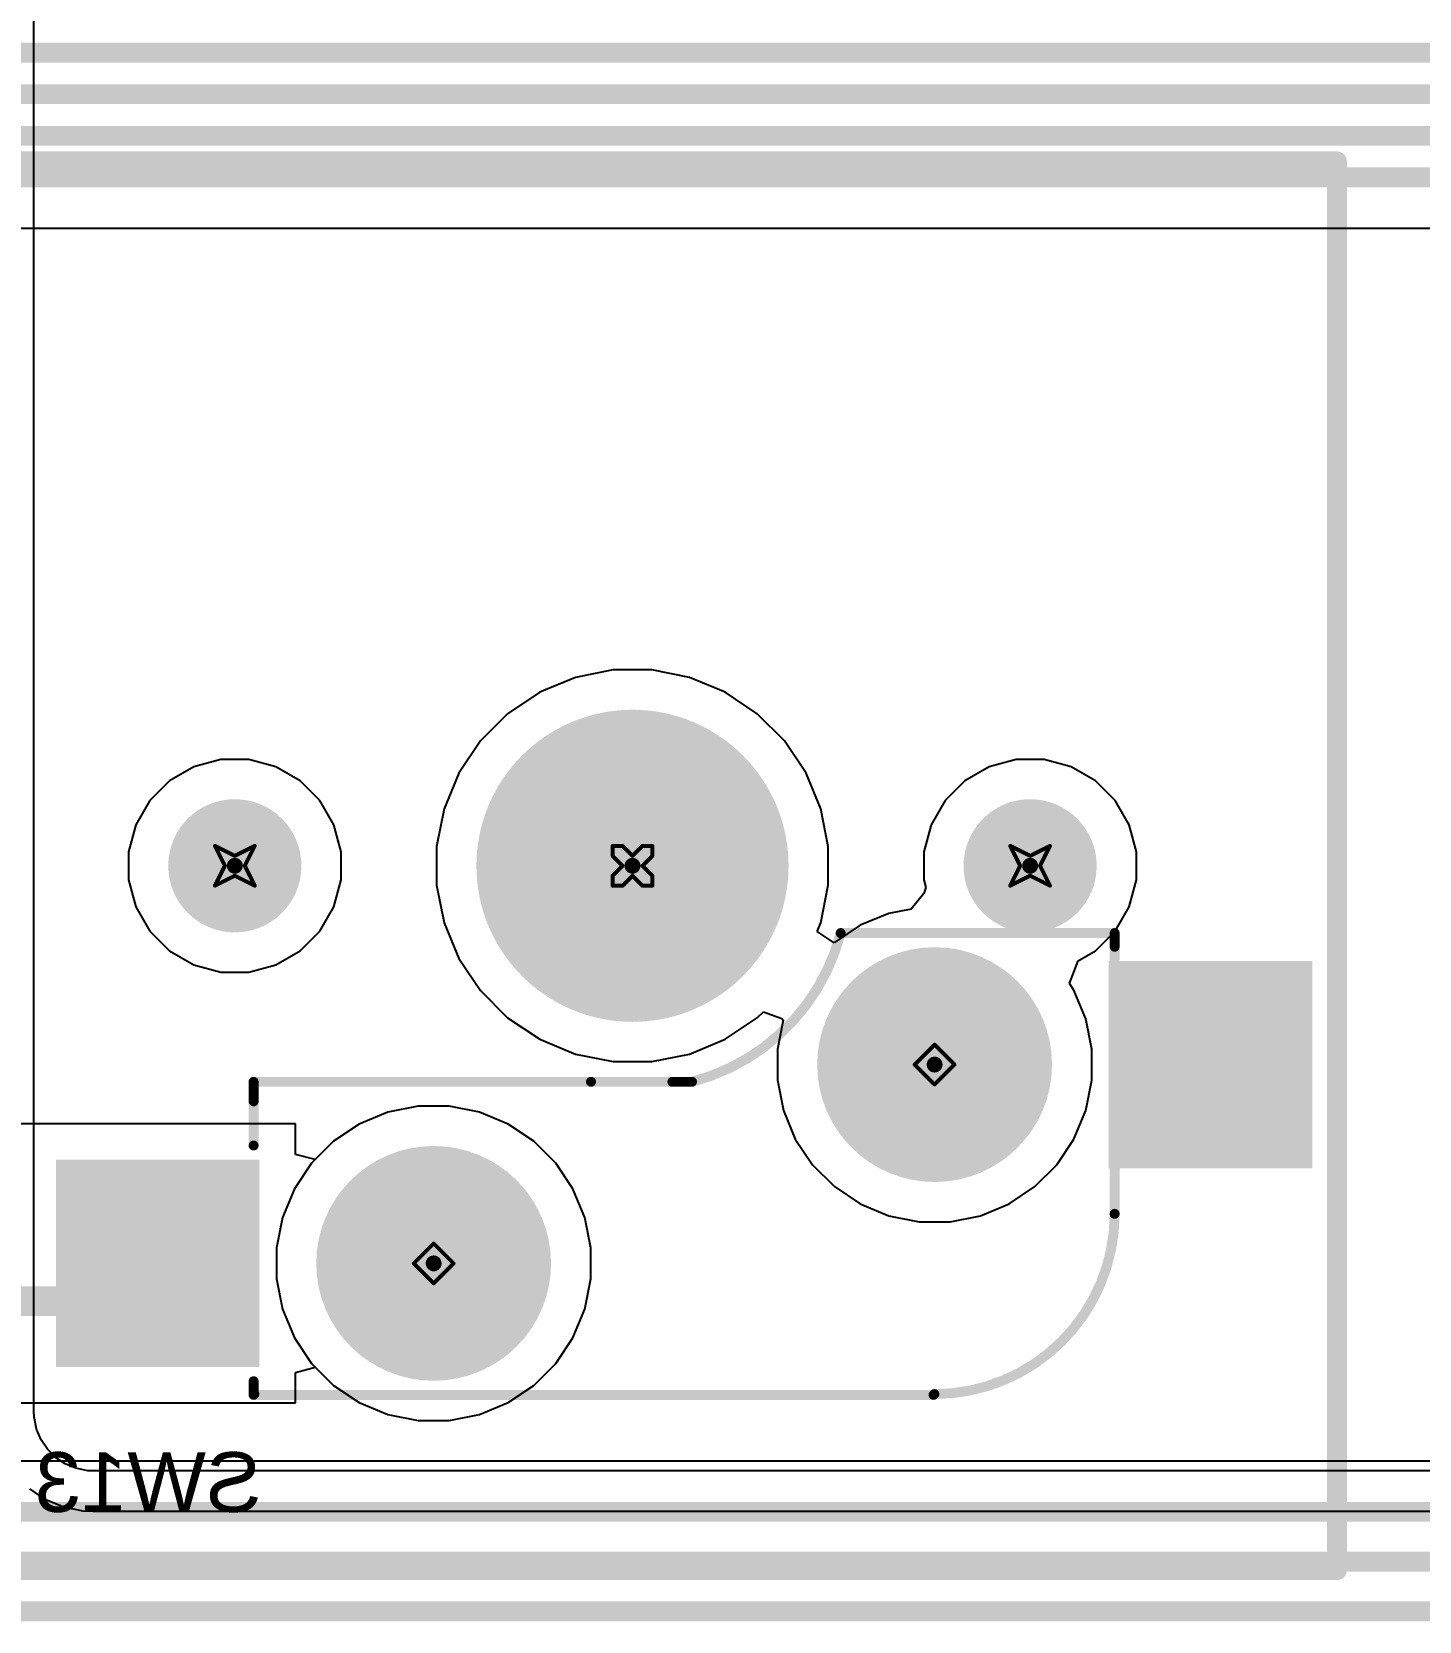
# Model space of a CAD drawing. Header units: inches. Extents: x 0 to 386, y 0 to 148.
# Drawn here: x 147.24 to 164.97, y 30.99 to 51.3 of the extents above; entities that cross this region are included whole.
import ezdxf

# ---------------------------------------------------------------- set-up
doc = ezdxf.new("R2010")
doc.units = ezdxf.units.IN
for name, color, linetype in [('Bottom Layer', 5, 'Continuous'), ('Bottom Overlay', 54, 'Continuous'), ('Bottom Paste', 16, 'Continuous'), ('Bottom Solder', 6, 'Continuous'), ('Drill Drawing', 1, 'Continuous'), ('Pad Holes', 156, 'Continuous'), ('Top Layer', 1, 'Continuous'), ('Top Overlay', 2, 'Continuous'), ('Top Solder', 216, 'Continuous')]:
    doc.layers.add(name, color=color, linetype=linetype)
doc.styles.add('Arial', font='', dxfattribs={"height": 0.2})
doc.styles.get('Arial').set_extended_font_data('Arial')

# ---------------------------------------------------------------- blocks, each defined once
blk = doc.blocks.new('CPG151101S11_16_B_24')
at = {"layer": 'Bottom Layer'}
for points in [[(5.4750081, 3.8150038), (7.975003099999999, 3.8150038), (7.975003099999999, 1.2649962), (5.4750081, 1.2649962)], [(-7.975003099999999, 1.2750038), (-5.4750081, 1.2750038), (-5.4750081, -1.2750038), (-7.975003099999999, -1.2750038)]]:
    blk.add_hatch(color=5, dxfattribs=at).paths.add_polyline_path(points)
at = {"layer": 'Bottom Paste'}
for points in [[(5.4750081, 3.8150038), (7.975003099999999, 3.8150038), (7.975003099999999, 1.2649962), (5.4750081, 1.2649962)], [(-7.975003099999999, 1.2750038), (-5.4750081, 1.2750038), (-5.4750081, -1.2750038), (-7.975003099999999, -1.2750038)]]:
    blk.add_hatch(color=16, dxfattribs=at).paths.add_polyline_path(points)
at = {"layer": 'Bottom Solder'}
for points in [[(5.4249955, 3.8650164), (8.025015699999999, 3.8650164), (8.025015699999999, 1.2149836), (5.4249955, 1.2149836)], [(-8.025015699999999, 1.3250164), (-5.4249955, 1.3250164), (-5.4249955, -1.3250164), (-8.025015699999999, -1.3250164)]]:
    blk.add_hatch(color=6, dxfattribs=at).paths.add_polyline_path(points)
h = blk.add_hatch(color=6, dxfattribs=at)
edge = h.paths.add_edge_path()
edge.add_arc((3.199892, 2.54), 0.1016, 0, 360)
h = blk.add_hatch(color=6, dxfattribs=at)
edge = h.paths.add_edge_path()
edge.add_arc((-3.199892, 0), 0.1016, 0, 360)
h = blk.add_hatch(color=6, dxfattribs=at)
edge = h.paths.add_edge_path()
edge.add_arc((-4.420108, -2.54), 0.1016, 0, 360)
h = blk.add_hatch(color=6, dxfattribs=at)
edge = h.paths.add_edge_path()
edge.add_arc((0.6598919999999999, -2.54), 0.1016, 0, 360)
h = blk.add_hatch(color=6, dxfattribs=at)
edge = h.paths.add_edge_path()
edge.add_arc((5.739891999999999, -2.54), 0.1016, 0, 360)
at = {"layer": 'Pad Holes'}
h = blk.add_hatch(color=7, dxfattribs=at)
edge = h.paths.add_edge_path()
edge.add_arc((3.199892, 2.54), 1.499997, 0, 360)
h = blk.add_hatch(color=7, dxfattribs=at)
edge = h.paths.add_edge_path()
edge.add_arc((-3.199892, 0), 1.499997, 0, 360)
h = blk.add_hatch(color=7, dxfattribs=at)
edge = h.paths.add_edge_path()
edge.add_arc((0.6598919999999999, -2.54), 1.9939, 0, 360)
h = blk.add_hatch(color=7, dxfattribs=at)
edge = h.paths.add_edge_path()
edge.add_arc((-4.420108, -2.54), 0.8509, 0, 360)
h = blk.add_hatch(color=7, dxfattribs=at)
edge = h.paths.add_edge_path()
edge.add_arc((5.739891999999999, -2.54), 0.8509, 0, 360)
at = {"layer": 'Top Solder'}
h = blk.add_hatch(color=216, dxfattribs=at)
edge = h.paths.add_edge_path()
edge.add_arc((3.199892, 2.54), 0.1016, 0, 360)
h = blk.add_hatch(color=216, dxfattribs=at)
edge = h.paths.add_edge_path()
edge.add_arc((-3.199892, 0), 0.1016, 0, 360)
h = blk.add_hatch(color=216, dxfattribs=at)
edge = h.paths.add_edge_path()
edge.add_arc((-4.420108, -2.54), 0.1016, 0, 360)
h = blk.add_hatch(color=216, dxfattribs=at)
edge = h.paths.add_edge_path()
edge.add_arc((0.6598919999999999, -2.54), 0.1016, 0, 360)
h = blk.add_hatch(color=216, dxfattribs=at)
edge = h.paths.add_edge_path()
edge.add_arc((5.739891999999999, -2.54), 0.1016, 0, 360)
at = {"layer": 'Bottom Overlay'}
for points in [[(-5.499989, 1.9063716, 0.127, 0.127, -0.4142135623730951), (-3.1963614, 4.209999199999999, 0.127, 0.127, 0)], [(5.499989, 4.2200068, 0.127, 0.127, 0), (-3.1863538, 4.2200068, 0.127, 0.127, 0)], [(5.499989, 4.2200068, 0.127, 0.127, -0.4142135623730951), (5.4899814, 4.209999199999999, 0.127, 0.127, 0)], [(5.499989, 4.2200068, 0.127, 0.127, 0), (5.499989, 4.046143799999999, 0.127, 0.127, 0)], [(-5.499989, 1.9063716, 0.127, 0.127, 0), (-5.499989, -1.5061438, 0.127, 0.127, 0)], [(5.499989, 1.0338562, 0.127, 0.127, 0), (5.499989, 0.4700016, 0.127, 0.127, 0)], [(5.5000144, 0.4699508, 0.127, 0.127, 0), (5.499989, 0.4700016, 0.127, 0.127, 0)], [(5.5000144, 0.4699508, 0.127, 0.127, 0), (5.5000144, 0.2200148, 0.127, 0.127, 0)], [(-1.99999854, -1.67998394, 0.127, 0.127, -0.2716855530014931), (-0.09999725999999999, 0.22001734, 0.127, 0.127, 0)], [(0.1500124, 0.2200148, 0.127, 0.127, 0), (-0.0999998, 0.2200148, 0.127, 0.127, 0)], [(1.1900154, 0.2200148, 0.127, 0.127, 0), (0.1500124, 0.2200148, 0.127, 0.127, 0)], [(5.5000144, 0.2200148, 0.127, 0.127, 0), (1.1900154, 0.2200148, 0.127, 0.127, 0)], [(-5.499989, -1.5061438, 0.127, 0.127, 0), (-5.499989, -1.6799814, 0.127, 0.127, 0)], [(-1.999996, -1.6799814, 0.127, 0.127, 0), (-5.499989, -1.6799814, 0.127, 0.127, 0)]]:
    blk.add_lwpolyline(points, format="xyseb", dxfattribs=at)
for points in [[(-3.2281114, 4.209999199999999, 0.0635, 0.0635, 1), (-3.1646114, 4.209999199999999, 0.0635, 0.0635, 1)], [(-3.2181038, 4.2200068, 0.0635, 0.0635, 1), (-3.1546038, 4.2200068, 0.0635, 0.0635, 1)], [(5.4582314, 4.209999199999999, 0.0635, 0.0635, 1), (5.521731399999999, 4.209999199999999, 0.0635, 0.0635, 1)], [(5.468239, 4.2200068, 0.0635, 0.0635, 1), (5.531739, 4.2200068, 0.0635, 0.0635, 1)], [(5.468239, 4.2200068, 0.0635, 0.0635, 1), (5.531739, 4.2200068, 0.0635, 0.0635, 1)], [(5.468239, 4.2200068, 0.0635, 0.0635, 1), (5.531739, 4.2200068, 0.0635, 0.0635, 1)], [(5.468239, 4.046143799999999, 0.0635, 0.0635, 1), (5.531739, 4.046143799999999, 0.0635, 0.0635, 1)], [(-5.531739, 1.9063716, 0.0635, 0.0635, 1), (-5.468239, 1.9063716, 0.0635, 0.0635, 1)], [(-5.531739, 1.9063716, 0.0635, 0.0635, 1), (-5.468239, 1.9063716, 0.0635, 0.0635, 1)], [(5.468239, 1.0338562, 0.0635, 0.0635, 1), (5.531739, 1.0338562, 0.0635, 0.0635, 1)], [(5.468239, 0.4700016, 0.0635, 0.0635, 1), (5.531739, 0.4700016, 0.0635, 0.0635, 1)], [(5.468239, 0.4700016, 0.0635, 0.0635, 1), (5.531739, 0.4700016, 0.0635, 0.0635, 1)], [(5.4682644, 0.4699508, 0.0635, 0.0635, 1), (5.5317644, 0.4699508, 0.0635, 0.0635, 1)], [(5.4682644, 0.4699508, 0.0635, 0.0635, 1), (5.5317644, 0.4699508, 0.0635, 0.0635, 1)], [(-0.1317498, 0.2200148, 0.0635, 0.0635, 1), (-0.0682498, 0.2200148, 0.0635, 0.0635, 1)], [(-0.13174726, 0.22001734, 0.0635, 0.0635, 1), (-0.06824725999999999, 0.22001734, 0.0635, 0.0635, 1)], [(0.1182624, 0.2200148, 0.0635, 0.0635, 1), (0.1817624, 0.2200148, 0.0635, 0.0635, 1)], [(0.1182624, 0.2200148, 0.0635, 0.0635, 1), (0.1817624, 0.2200148, 0.0635, 0.0635, 1)], [(1.1582654, 0.2200148, 0.0635, 0.0635, 1), (1.2217654, 0.2200148, 0.0635, 0.0635, 1)], [(1.1582654, 0.2200148, 0.0635, 0.0635, 1), (1.2217654, 0.2200148, 0.0635, 0.0635, 1)], [(5.4682644, 0.2200148, 0.0635, 0.0635, 1), (5.5317644, 0.2200148, 0.0635, 0.0635, 1)], [(5.4682644, 0.2200148, 0.0635, 0.0635, 1), (5.5317644, 0.2200148, 0.0635, 0.0635, 1)], [(-5.531739, -1.5061438, 0.0635, 0.0635, 1), (-5.468239, -1.5061438, 0.0635, 0.0635, 1)], [(-5.531739, -1.5061438, 0.0635, 0.0635, 1), (-5.468239, -1.5061438, 0.0635, 0.0635, 1)], [(-5.531739, -1.6799814, 0.0635, 0.0635, 1), (-5.468239, -1.6799814, 0.0635, 0.0635, 1)], [(-5.531739, -1.6799814, 0.0635, 0.0635, 1), (-5.468239, -1.6799814, 0.0635, 0.0635, 1)], [(-2.03174854, -1.67998394, 0.0635, 0.0635, 1), (-1.96824854, -1.67998394, 0.0635, 0.0635, 1)], [(-2.031746, -1.6799814, 0.0635, 0.0635, 1), (-1.968246, -1.6799814, 0.0635, 0.0635, 1)]]:
    blk.add_lwpolyline(points, format="xyseb", close=True, dxfattribs=at)

msp = doc.modelspace()

# ---------------------------------------------------------------- linework, layer by layer
at = {"layer": 'Bottom Layer'}
for p, q in [((146.14092438, 48.78856383999999), (173.18419262, 48.78856638)), ((154.66869244, 43.14190508), (154.18533044, 43.04575845999999)), ((155.16152356, 43.14190508), (154.66869244, 43.14190508)), ((155.64488556, 43.04575845999999), (155.16152356, 43.14190508)), ((153.73001512, 42.85716092), (153.32023946, 42.58335654)), ((154.18533044, 43.04575845999999), (153.73001512, 42.85716092)), ((156.10020088, 42.85716092), (155.64488556, 43.04575845999999)), ((156.50997654, 42.58335654), (156.10020088, 42.85716092)), ((153.32023946, 42.58335654), (152.97175654, 42.23487361999999)), ((156.85845946, 42.23487361999999), (156.50997654, 42.58335654)), ((152.97175654, 42.23487361999999), (152.69795216, 41.82509796)), ((157.13226384, 41.82509796), (156.85845946, 42.23487361999999)), ((149.31059292, 41.90629668), (149.00072562, 41.72739431999999)), ((149.65620564, 41.99890508), (149.31059292, 41.90629668)), ((150.01401036, 41.99890508), (149.65620564, 41.99890508)), ((150.35962308, 41.90629668), (150.01401036, 41.99890508)), ((150.66949038, 41.72739431999999), (150.35962308, 41.90629668)), ((159.47059292, 41.90629668), (159.16072562, 41.72739431999999)), ((159.81620564, 41.99890508), (159.47059292, 41.90629668)), ((160.17401036, 41.99890508), (159.81620564, 41.99890508)), ((160.51962308, 41.90629668), (160.17401036, 41.99890508)), ((160.82949038, 41.72739431999999), (160.51962308, 41.90629668)), ((149.00072562, 41.72739431999999), (148.74771876, 41.47438746)), ((150.92249724, 41.47438746), (150.66949038, 41.72739431999999)), ((152.69795216, 41.82509796), (152.50935462, 41.36978264)), ((157.32086138, 41.36978264), (157.13226384, 41.82509796)), ((159.16072562, 41.72739431999999), (158.90771876, 41.47438746)), ((161.08249724, 41.47438746), (160.82949038, 41.72739431999999)), ((148.74771876, 41.47438746), (148.5688164, 41.16452016)), ((151.1013996, 41.16452016), (150.92249724, 41.47438746)), ((158.90771876, 41.47438746), (158.7288164, 41.16452016)), ((161.2613996, 41.16452016), (161.08249724, 41.47438746)), ((152.50935462, 41.36978264), (152.413208, 40.88642064)), ((157.417008, 40.88642064), (157.32086138, 41.36978264)), ((148.5688164, 41.16452016), (148.476208, 40.81890744)), ((151.194008, 40.81890744), (151.1013996, 41.16452016)), ((158.7288164, 41.16452016), (158.636208, 40.81890744)), ((161.354008, 40.81890744), (161.2613996, 41.16452016)), ((152.413208, 40.88642064), (152.413208, 40.39358952)), ((157.417008, 40.39358952), (157.417008, 40.88642064)), ((148.476208, 40.81890744), (148.476208, 40.46110272)), ((151.194008, 40.46110272), (151.194008, 40.81890744)), ((158.636208, 40.81890744), (158.636208, 40.46110272)), ((161.354008, 40.46110272), (161.354008, 40.81890744)), ((148.476208, 40.46110272), (148.5688164, 40.11549)), ((151.1013996, 40.11549), (151.194008, 40.46110272)), ((158.636208, 40.46110272), (158.66276116, 40.36200462)), ((161.2613996, 40.11549), (161.354008, 40.46110272)), ((152.413208, 40.39358952), (152.50935462, 39.91022751999999)), ((157.32086138, 39.91022751999999), (157.417008, 40.39358952)), ((158.63734846, 40.28662757999999), (158.47338892, 40.08736712)), ((158.66276116, 40.36200462), (158.63734846, 40.28662757999999)), ((148.5688164, 40.11549), (148.74771876, 39.80562269999999)), ((150.92249724, 39.80562269999999), (151.1013996, 40.11549)), ((158.1891807, 40.03083434), (157.82374836, 39.87946812)), ((158.47338892, 40.08736712), (158.1891807, 40.03083434)), ((161.08249724, 39.80562269999999), (161.2613996, 40.11549)), ((148.74771876, 39.80562269999999), (149.00072562, 39.55261584)), ((150.66949038, 39.55261584), (150.92249724, 39.80562269999999)), ((152.50935462, 39.91022751999999), (152.69795216, 39.4549122)), ((157.27468164, 39.79874184), (157.32086138, 39.91022751999999)), ((157.82374836, 39.87946812), (157.49486916, 39.65971748)), ((160.82949038, 39.55261584), (161.08249724, 39.80562269999999)), ((157.49001522, 39.65486354), (157.27468164, 39.79874184)), ((157.49486916, 39.65971748), (157.49001522, 39.65486354)), ((149.00072562, 39.55261584), (149.31059292, 39.37371348)), ((150.35962308, 39.37371348), (150.66949038, 39.55261584)), ((152.69795216, 39.4549122), (152.97175654, 39.04513654)), ((160.49880778, 39.13428037999999), (160.6095975, 39.42566156)), ((160.6095975, 39.42566156), (160.82949038, 39.55261584)), ((149.31059292, 39.37371348), (149.65620564, 39.28110508)), ((149.65620564, 39.28110508), (150.01401036, 39.28110508)), ((150.01401036, 39.28110508), (150.35962308, 39.37371348)), ((152.97175654, 39.04513654), (153.32023946, 38.69665362)), ((160.55435504, 39.05114871999999), (160.49880778, 39.13428037999999)), ((160.70572126, 38.68571638), (160.55435504, 39.05114871999999)), ((153.32023946, 38.69665362), (153.73001512, 38.42284924)), ((156.10020088, 38.42284924), (156.50997654, 38.69665362)), ((156.50997654, 38.69665362), (156.58735256, 38.77402963999999)), ((156.58735256, 38.77402963999999), (156.82471048, 38.68951876)), ((156.84053976, 38.66800496), (156.766895, 38.29777456)), ((156.82471048, 38.68951876), (156.84053976, 38.66800496)), ((160.782889, 38.29777456), (160.70572126, 38.68571638)), ((153.73001512, 38.42284924), (154.18533044, 38.2342517)), ((155.64488556, 38.2342517), (156.10020088, 38.42284924)), ((154.18533044, 38.2342517), (154.66869244, 38.13810508)), ((155.16152356, 38.13810508), (155.64488556, 38.2342517)), ((156.766895, 38.29777456), (156.766895, 37.9022356)), ((160.782889, 37.9022356), (160.782889, 38.29777456)), ((154.66869244, 38.13810508), (155.16152356, 38.13810508)), ((156.766895, 37.9022356), (156.84406274, 37.51429378)), ((160.70572126, 37.51429378), (160.782889, 37.9022356)), ((151.7893967, 37.49083434), (151.42396436, 37.33946812)), ((152.17733852, 37.56800207999999), (151.7893967, 37.49083434)), ((152.57287748, 37.56800207999999), (152.17733852, 37.56800207999999)), ((152.9608193, 37.49083434), (152.57287748, 37.56800207999999)), ((153.32625164, 37.33946812), (152.9608193, 37.49083434)), ((156.84406274, 37.51429378), (156.99542896, 37.14886144)), ((160.55435504, 37.14886144), (160.70572126, 37.51429378)), ((150.6079919, 37.34300888), (147.0919969, 37.34300888)), ((150.6079919, 36.95252197999999), (150.6079919, 37.34300888)), ((151.42396436, 37.33946812), (151.09508516, 37.11971748)), ((153.65513084, 37.11971748), (153.32625164, 37.33946812)), ((151.09508516, 37.11971748), (150.8619919, 36.88662421999999)), ((153.9348204, 36.84002792), (153.65513084, 37.11971748)), ((156.99542896, 37.14886144), (157.2151796, 36.81998223999999)), ((160.3346044, 36.81998223999999), (160.55435504, 37.14886144)), ((150.8619919, 36.88662421999999), (150.6079919, 36.95252197999999)), ((154.15457104, 36.51114872), (153.9348204, 36.84002792)), ((157.2151796, 36.81998223999999), (157.49486916, 36.54029268)), ((160.05491484, 36.54029268), (160.3346044, 36.81998223999999)), ((154.30593726, 36.14571638), (154.15457104, 36.51114872)), ((157.49486916, 36.54029268), (157.82374836, 36.32054204)), ((159.72603564, 36.32054204), (160.05491484, 36.54029268)), ((157.82374836, 36.32054204), (158.1891807, 36.16917582)), ((158.1891807, 36.16917582), (158.57712252, 36.09200808)), ((158.97266148, 36.09200808), (159.3606033, 36.16917582)), ((159.3606033, 36.16917582), (159.72603564, 36.32054204)), ((154.383105, 35.75777455999999), (154.30593726, 36.14571638)), ((158.57712252, 36.09200808), (158.97266148, 36.09200808)), ((154.383105, 35.3622356), (154.383105, 35.75777455999999)), ((154.30593726, 34.97429378), (154.383105, 35.3622356)), ((154.15457104, 34.60886144), (154.30593726, 34.97429378)), ((153.9348204, 34.27998224), (154.15457104, 34.60886144)), ((150.6079919, 34.16748817999999), (150.8619919, 34.23338594)), ((150.6079919, 33.77700128), (150.6079919, 34.16748817999999)), ((150.8619919, 34.23338594), (151.09508516, 34.00029267999999)), ((153.65513084, 34.00029267999999), (153.9348204, 34.27998224)), ((151.09508516, 34.00029267999999), (151.42396436, 33.78054204)), ((153.32625164, 33.78054204), (153.65513084, 34.00029267999999)), ((147.0919969, 33.77700128), (150.6079919, 33.77700128)), ((151.42396436, 33.78054204), (151.7893967, 33.62917582)), ((152.9608193, 33.62917582), (153.32625164, 33.78054204)), ((151.7893967, 33.62917582), (152.17733852, 33.55200807999999)), ((152.17733852, 33.55200807999999), (152.57287748, 33.55200807999999)), ((152.57287748, 33.55200807999999), (152.9608193, 33.62917582)), ((213.33253244, 33.03244092), (118.8974381, 33.03243076))]:
    msp.add_line(p, q, dxfattribs=at)
for points in [[(122.89999804, 51.03049484, 0.254, 0.254, 0), (173.2394554, 51.03049992, 0.254, 0.254, 0)], [(123.35394176, 50.49899476, 0.254, 0.254, 0), (213.19748826, 50.49900237999999, 0.254, 0.254, 0)], [(123.35394176, 49.96749722, 0.254, 0.254, 0), (213.28303292, 49.96750484, 0.254, 0.254, 0)], [(123.35394176, 49.43600222, 0.254, 0.254, 0), (173.2447767, 49.4360073, 0.254, 0.254, 0)], [(145.3642, 35.0774, 0.3809999999999999, 0.3809999999999999, 0), (148.36738932, 35.0774, 0.3809999999999999, 0.3809999999999999, 0)], [(118.83204072, 32.38498984, 0.254, 0.254, 0), (213.33253244, 32.385, 0.254, 0.254, 0)], [(118.60096168, 31.74998984, 0.254, 0.254, 0), (193.13953244, 31.75, 0.254, 0.254, 0)], [(117.44196984, 31.11499238, 0.254, 0.254, 0), (173.12639492, 31.11499746, 0.254, 0.254, 0)]]:
    msp.add_lwpolyline(points, format="xyseb", dxfattribs=at)
msp.add_lwpolyline([(148.27213932, 35.0774, 0.1905, 0.1905, 1), (148.46263932, 35.0774, 0.1905, 0.1905, 1)], format="xyseb", close=True, dxfattribs=at)
at = {"layer": 'Drill Drawing'}
for points in [[(149.581108, 40.89400508, 0.0508, 0.0508, 0), (149.835108, 40.76700508, 0.0508, 0.0508, 0)], [(149.581108, 40.89400508, 0.0508, 0.0508, 0), (149.708108, 40.64000507999999, 0.0508, 0.0508, 0)], [(149.835108, 40.76700508, 0.0508, 0.0508, 0), (150.089108, 40.89400508, 0.0508, 0.0508, 0)], [(149.962108, 40.64000507999999, 0.0508, 0.0508, 0), (150.089108, 40.89400508, 0.0508, 0.0508, 0)], [(154.661108, 40.76700508, 0.0508, 0.0508, 0), (154.661108, 40.89400508, 0.0508, 0.0508, 0)], [(154.661108, 40.89400508, 0.0508, 0.0508, 0), (154.788108, 40.89400508, 0.0508, 0.0508, 0)], [(154.788108, 40.89400508, 0.0508, 0.0508, 0), (154.915108, 40.76700508, 0.0508, 0.0508, 0)], [(154.915108, 40.76700508, 0.0508, 0.0508, 0), (155.042108, 40.89400508, 0.0508, 0.0508, 0)], [(155.042108, 40.89400508, 0.0508, 0.0508, 0), (155.169108, 40.89400508, 0.0508, 0.0508, 0)], [(155.169108, 40.76700508, 0.0508, 0.0508, 0), (155.169108, 40.89400508, 0.0508, 0.0508, 0)], [(159.741108, 40.89400508, 0.0508, 0.0508, 0), (159.995108, 40.76700508, 0.0508, 0.0508, 0)], [(159.741108, 40.89400508, 0.0508, 0.0508, 0), (159.868108, 40.64000507999999, 0.0508, 0.0508, 0)], [(159.995108, 40.76700508, 0.0508, 0.0508, 0), (160.249108, 40.89400508, 0.0508, 0.0508, 0)], [(160.122108, 40.64000507999999, 0.0508, 0.0508, 0), (160.249108, 40.89400508, 0.0508, 0.0508, 0)], [(149.581108, 40.38600508, 0.0508, 0.0508, 0), (149.708108, 40.64000507999999, 0.0508, 0.0508, 0)], [(149.962108, 40.64000507999999, 0.0508, 0.0508, 0), (150.089108, 40.38600508, 0.0508, 0.0508, 0)], [(154.661108, 40.76700508, 0.0508, 0.0508, 0), (154.788108, 40.64000507999999, 0.0508, 0.0508, 0)], [(154.661108, 40.51300508, 0.0508, 0.0508, 0), (154.788108, 40.64000507999999, 0.0508, 0.0508, 0)], [(155.042108, 40.64000507999999, 0.0508, 0.0508, 0), (155.169108, 40.76700508, 0.0508, 0.0508, 0)], [(155.042108, 40.64000507999999, 0.0508, 0.0508, 0), (155.169108, 40.51300508, 0.0508, 0.0508, 0)], [(159.741108, 40.38600508, 0.0508, 0.0508, 0), (159.868108, 40.64000507999999, 0.0508, 0.0508, 0)], [(160.122108, 40.64000507999999, 0.0508, 0.0508, 0), (160.249108, 40.38600508, 0.0508, 0.0508, 0)], [(149.581108, 40.38600508, 0.0508, 0.0508, 0), (149.835108, 40.51300508, 0.0508, 0.0508, 0)], [(149.835108, 40.51300508, 0.0508, 0.0508, 0), (150.089108, 40.38600508, 0.0508, 0.0508, 0)], [(154.661108, 40.38600508, 0.0508, 0.0508, 0), (154.661108, 40.51300508, 0.0508, 0.0508, 0)], [(154.788108, 40.38600508, 0.0508, 0.0508, 0), (154.915108, 40.51300508, 0.0508, 0.0508, 0)], [(154.915108, 40.51300508, 0.0508, 0.0508, 0), (155.042108, 40.38600508, 0.0508, 0.0508, 0)], [(155.169108, 40.38600508, 0.0508, 0.0508, 0), (155.169108, 40.51300508, 0.0508, 0.0508, 0)], [(159.741108, 40.38600508, 0.0508, 0.0508, 0), (159.995108, 40.51300508, 0.0508, 0.0508, 0)], [(159.995108, 40.51300508, 0.0508, 0.0508, 0), (160.249108, 40.38600508, 0.0508, 0.0508, 0)], [(154.661108, 40.38600508, 0.0508, 0.0508, 0), (154.788108, 40.38600508, 0.0508, 0.0508, 0)], [(155.042108, 40.38600508, 0.0508, 0.0508, 0), (155.169108, 40.38600508, 0.0508, 0.0508, 0)], [(158.520892, 38.10000508, 0.0508, 0.0508, 0), (158.774892, 38.35400507999999, 0.0508, 0.0508, 0)], [(158.774892, 38.35400507999999, 0.0508, 0.0508, 0), (159.028892, 38.10000508, 0.0508, 0.0508, 0)], [(158.520892, 38.10000508, 0.0508, 0.0508, 0), (158.774892, 37.84600508, 0.0508, 0.0508, 0)], [(158.774892, 37.84600508, 0.0508, 0.0508, 0), (159.028892, 38.10000508, 0.0508, 0.0508, 0)], [(152.121108, 35.56000508, 0.0508, 0.0508, 0), (152.375108, 35.81400508, 0.0508, 0.0508, 0)], [(152.375108, 35.81400508, 0.0508, 0.0508, 0), (152.629108, 35.56000508, 0.0508, 0.0508, 0)], [(152.121108, 35.56000508, 0.0508, 0.0508, 0), (152.375108, 35.30600508, 0.0508, 0.0508, 0)], [(152.375108, 35.30600508, 0.0508, 0.0508, 0), (152.629108, 35.56000508, 0.0508, 0.0508, 0)]]:
    msp.add_lwpolyline(points, format="xyseb", dxfattribs=at)
for points in [[(149.568408, 40.89400508, 0.0254, 0.0254, 1), (149.593808, 40.89400508, 0.0254, 0.0254, 1)], [(149.568408, 40.89400508, 0.0254, 0.0254, 1), (149.593808, 40.89400508, 0.0254, 0.0254, 1)], [(150.076408, 40.89400508, 0.0254, 0.0254, 1), (150.101808, 40.89400508, 0.0254, 0.0254, 1)], [(150.076408, 40.89400508, 0.0254, 0.0254, 1), (150.101808, 40.89400508, 0.0254, 0.0254, 1)], [(154.648408, 40.89400508, 0.0254, 0.0254, 1), (154.673808, 40.89400508, 0.0254, 0.0254, 1)], [(154.648408, 40.89400508, 0.0254, 0.0254, 1), (154.673808, 40.89400508, 0.0254, 0.0254, 1)], [(154.775408, 40.89400508, 0.0254, 0.0254, 1), (154.800808, 40.89400508, 0.0254, 0.0254, 1)], [(154.775408, 40.89400508, 0.0254, 0.0254, 1), (154.800808, 40.89400508, 0.0254, 0.0254, 1)], [(155.029408, 40.89400508, 0.0254, 0.0254, 1), (155.054808, 40.89400508, 0.0254, 0.0254, 1)], [(155.029408, 40.89400508, 0.0254, 0.0254, 1), (155.054808, 40.89400508, 0.0254, 0.0254, 1)], [(155.156408, 40.89400508, 0.0254, 0.0254, 1), (155.181808, 40.89400508, 0.0254, 0.0254, 1)], [(155.156408, 40.89400508, 0.0254, 0.0254, 1), (155.181808, 40.89400508, 0.0254, 0.0254, 1)], [(159.728408, 40.89400508, 0.0254, 0.0254, 1), (159.753808, 40.89400508, 0.0254, 0.0254, 1)], [(159.728408, 40.89400508, 0.0254, 0.0254, 1), (159.753808, 40.89400508, 0.0254, 0.0254, 1)], [(160.236408, 40.89400508, 0.0254, 0.0254, 1), (160.261808, 40.89400508, 0.0254, 0.0254, 1)], [(160.236408, 40.89400508, 0.0254, 0.0254, 1), (160.261808, 40.89400508, 0.0254, 0.0254, 1)], [(149.695408, 40.64000507999999, 0.0254, 0.0254, 1), (149.720808, 40.64000507999999, 0.0254, 0.0254, 1)], [(149.695408, 40.64000507999999, 0.0254, 0.0254, 1), (149.720808, 40.64000507999999, 0.0254, 0.0254, 1)], [(149.822408, 40.76700508, 0.0254, 0.0254, 1), (149.847808, 40.76700508, 0.0254, 0.0254, 1)], [(149.822408, 40.76700508, 0.0254, 0.0254, 1), (149.847808, 40.76700508, 0.0254, 0.0254, 1)], [(149.949408, 40.64000507999999, 0.0254, 0.0254, 1), (149.974808, 40.64000507999999, 0.0254, 0.0254, 1)], [(149.949408, 40.64000507999999, 0.0254, 0.0254, 1), (149.974808, 40.64000507999999, 0.0254, 0.0254, 1)], [(154.648408, 40.76700508, 0.0254, 0.0254, 1), (154.673808, 40.76700508, 0.0254, 0.0254, 1)], [(154.648408, 40.76700508, 0.0254, 0.0254, 1), (154.673808, 40.76700508, 0.0254, 0.0254, 1)], [(154.775408, 40.64000507999999, 0.0254, 0.0254, 1), (154.800808, 40.64000507999999, 0.0254, 0.0254, 1)], [(154.775408, 40.64000507999999, 0.0254, 0.0254, 1), (154.800808, 40.64000507999999, 0.0254, 0.0254, 1)], [(154.902408, 40.76700508, 0.0254, 0.0254, 1), (154.927808, 40.76700508, 0.0254, 0.0254, 1)], [(154.902408, 40.76700508, 0.0254, 0.0254, 1), (154.927808, 40.76700508, 0.0254, 0.0254, 1)], [(155.029408, 40.64000507999999, 0.0254, 0.0254, 1), (155.054808, 40.64000507999999, 0.0254, 0.0254, 1)], [(155.029408, 40.64000507999999, 0.0254, 0.0254, 1), (155.054808, 40.64000507999999, 0.0254, 0.0254, 1)], [(155.156408, 40.76700508, 0.0254, 0.0254, 1), (155.181808, 40.76700508, 0.0254, 0.0254, 1)], [(155.156408, 40.76700508, 0.0254, 0.0254, 1), (155.181808, 40.76700508, 0.0254, 0.0254, 1)], [(159.855408, 40.64000507999999, 0.0254, 0.0254, 1), (159.880808, 40.64000507999999, 0.0254, 0.0254, 1)], [(159.855408, 40.64000507999999, 0.0254, 0.0254, 1), (159.880808, 40.64000507999999, 0.0254, 0.0254, 1)], [(159.982408, 40.76700508, 0.0254, 0.0254, 1), (160.007808, 40.76700508, 0.0254, 0.0254, 1)], [(159.982408, 40.76700508, 0.0254, 0.0254, 1), (160.007808, 40.76700508, 0.0254, 0.0254, 1)], [(160.109408, 40.64000507999999, 0.0254, 0.0254, 1), (160.134808, 40.64000507999999, 0.0254, 0.0254, 1)], [(160.109408, 40.64000507999999, 0.0254, 0.0254, 1), (160.134808, 40.64000507999999, 0.0254, 0.0254, 1)], [(149.822408, 40.51300508, 0.0254, 0.0254, 1), (149.847808, 40.51300508, 0.0254, 0.0254, 1)], [(149.822408, 40.51300508, 0.0254, 0.0254, 1), (149.847808, 40.51300508, 0.0254, 0.0254, 1)], [(154.648408, 40.51300508, 0.0254, 0.0254, 1), (154.673808, 40.51300508, 0.0254, 0.0254, 1)], [(154.648408, 40.51300508, 0.0254, 0.0254, 1), (154.673808, 40.51300508, 0.0254, 0.0254, 1)], [(154.902408, 40.51300508, 0.0254, 0.0254, 1), (154.927808, 40.51300508, 0.0254, 0.0254, 1)], [(154.902408, 40.51300508, 0.0254, 0.0254, 1), (154.927808, 40.51300508, 0.0254, 0.0254, 1)], [(155.156408, 40.51300508, 0.0254, 0.0254, 1), (155.181808, 40.51300508, 0.0254, 0.0254, 1)], [(155.156408, 40.51300508, 0.0254, 0.0254, 1), (155.181808, 40.51300508, 0.0254, 0.0254, 1)], [(159.982408, 40.51300508, 0.0254, 0.0254, 1), (160.007808, 40.51300508, 0.0254, 0.0254, 1)], [(159.982408, 40.51300508, 0.0254, 0.0254, 1), (160.007808, 40.51300508, 0.0254, 0.0254, 1)], [(149.568408, 40.38600508, 0.0254, 0.0254, 1), (149.593808, 40.38600508, 0.0254, 0.0254, 1)], [(149.568408, 40.38600508, 0.0254, 0.0254, 1), (149.593808, 40.38600508, 0.0254, 0.0254, 1)], [(150.076408, 40.38600508, 0.0254, 0.0254, 1), (150.101808, 40.38600508, 0.0254, 0.0254, 1)], [(150.076408, 40.38600508, 0.0254, 0.0254, 1), (150.101808, 40.38600508, 0.0254, 0.0254, 1)], [(154.648408, 40.38600508, 0.0254, 0.0254, 1), (154.673808, 40.38600508, 0.0254, 0.0254, 1)], [(154.648408, 40.38600508, 0.0254, 0.0254, 1), (154.673808, 40.38600508, 0.0254, 0.0254, 1)], [(154.775408, 40.38600508, 0.0254, 0.0254, 1), (154.800808, 40.38600508, 0.0254, 0.0254, 1)], [(154.775408, 40.38600508, 0.0254, 0.0254, 1), (154.800808, 40.38600508, 0.0254, 0.0254, 1)], [(155.029408, 40.38600508, 0.0254, 0.0254, 1), (155.054808, 40.38600508, 0.0254, 0.0254, 1)], [(155.029408, 40.38600508, 0.0254, 0.0254, 1), (155.054808, 40.38600508, 0.0254, 0.0254, 1)], [(155.156408, 40.38600508, 0.0254, 0.0254, 1), (155.181808, 40.38600508, 0.0254, 0.0254, 1)], [(155.156408, 40.38600508, 0.0254, 0.0254, 1), (155.181808, 40.38600508, 0.0254, 0.0254, 1)], [(159.728408, 40.38600508, 0.0254, 0.0254, 1), (159.753808, 40.38600508, 0.0254, 0.0254, 1)], [(159.728408, 40.38600508, 0.0254, 0.0254, 1), (159.753808, 40.38600508, 0.0254, 0.0254, 1)], [(160.236408, 40.38600508, 0.0254, 0.0254, 1), (160.261808, 40.38600508, 0.0254, 0.0254, 1)], [(160.236408, 40.38600508, 0.0254, 0.0254, 1), (160.261808, 40.38600508, 0.0254, 0.0254, 1)], [(158.762192, 38.35400507999999, 0.0254, 0.0254, 1), (158.787592, 38.35400507999999, 0.0254, 0.0254, 1)], [(158.762192, 38.35400507999999, 0.0254, 0.0254, 1), (158.787592, 38.35400507999999, 0.0254, 0.0254, 1)], [(158.508192, 38.10000508, 0.0254, 0.0254, 1), (158.533592, 38.10000508, 0.0254, 0.0254, 1)], [(158.508192, 38.10000508, 0.0254, 0.0254, 1), (158.533592, 38.10000508, 0.0254, 0.0254, 1)], [(159.016192, 38.10000508, 0.0254, 0.0254, 1), (159.041592, 38.10000508, 0.0254, 0.0254, 1)], [(159.016192, 38.10000508, 0.0254, 0.0254, 1), (159.041592, 38.10000508, 0.0254, 0.0254, 1)], [(158.762192, 37.84600508, 0.0254, 0.0254, 1), (158.787592, 37.84600508, 0.0254, 0.0254, 1)], [(158.762192, 37.84600508, 0.0254, 0.0254, 1), (158.787592, 37.84600508, 0.0254, 0.0254, 1)], [(152.362408, 35.81400508, 0.0254, 0.0254, 1), (152.387808, 35.81400508, 0.0254, 0.0254, 1)], [(152.362408, 35.81400508, 0.0254, 0.0254, 1), (152.387808, 35.81400508, 0.0254, 0.0254, 1)], [(152.108408, 35.56000508, 0.0254, 0.0254, 1), (152.133808, 35.56000508, 0.0254, 0.0254, 1)], [(152.108408, 35.56000508, 0.0254, 0.0254, 1), (152.133808, 35.56000508, 0.0254, 0.0254, 1)], [(152.616408, 35.56000508, 0.0254, 0.0254, 1), (152.641808, 35.56000508, 0.0254, 0.0254, 1)], [(152.616408, 35.56000508, 0.0254, 0.0254, 1), (152.641808, 35.56000508, 0.0254, 0.0254, 1)], [(152.362408, 35.30600508, 0.0254, 0.0254, 1), (152.387808, 35.30600508, 0.0254, 0.0254, 1)], [(152.362408, 35.30600508, 0.0254, 0.0254, 1), (152.387808, 35.30600508, 0.0254, 0.0254, 1)]]:
    msp.add_lwpolyline(points, format="xyseb", close=True, dxfattribs=at)
at = {"layer": 'Top Layer'}
for p, q in [((147.26794778, 33.67242186), (147.26794524, 58.0898)), ((154.66869244, 43.14190508), (154.18533044, 43.04575845999999)), ((155.16152356, 43.14190508), (154.66869244, 43.14190508)), ((155.64488556, 43.04575845999999), (155.16152356, 43.14190508)), ((153.73001512, 42.85716092), (153.32023946, 42.58335654)), ((154.18533044, 43.04575845999999), (153.73001512, 42.85716092)), ((156.10020088, 42.85716092), (155.64488556, 43.04575845999999)), ((156.50997654, 42.58335654), (156.10020088, 42.85716092)), ((153.32023946, 42.58335654), (152.97175654, 42.23487361999999)), ((156.85845946, 42.23487361999999), (156.50997654, 42.58335654)), ((152.97175654, 42.23487361999999), (152.69795216, 41.82509796)), ((157.13226384, 41.82509796), (156.85845946, 42.23487361999999)), ((149.31059292, 41.90629668), (149.00072562, 41.72739431999999)), ((149.65620564, 41.99890508), (149.31059292, 41.90629668)), ((150.01401036, 41.99890508), (149.65620564, 41.99890508)), ((150.35962308, 41.90629668), (150.01401036, 41.99890508)), ((150.66949038, 41.72739431999999), (150.35962308, 41.90629668)), ((159.47059292, 41.90629668), (159.16072562, 41.72739431999999)), ((159.81620564, 41.99890508), (159.47059292, 41.90629668)), ((160.17401036, 41.99890508), (159.81620564, 41.99890508)), ((160.51962308, 41.90629668), (160.17401036, 41.99890508)), ((160.82949038, 41.72739431999999), (160.51962308, 41.90629668)), ((149.00072562, 41.72739431999999), (148.74771876, 41.47438746)), ((150.92249724, 41.47438746), (150.66949038, 41.72739431999999)), ((152.69795216, 41.82509796), (152.50935462, 41.36978264)), ((157.32086138, 41.36978264), (157.13226384, 41.82509796)), ((159.16072562, 41.72739431999999), (158.90771876, 41.47438746)), ((161.08249724, 41.47438746), (160.82949038, 41.72739431999999)), ((148.74771876, 41.47438746), (148.5688164, 41.16452016)), ((151.1013996, 41.16452016), (150.92249724, 41.47438746)), ((158.90771876, 41.47438746), (158.7288164, 41.16452016)), ((161.2613996, 41.16452016), (161.08249724, 41.47438746)), ((152.50935462, 41.36978264), (152.413208, 40.88642064)), ((157.417008, 40.88642064), (157.32086138, 41.36978264)), ((148.5688164, 41.16452016), (148.476208, 40.81890744)), ((151.194008, 40.81890744), (151.1013996, 41.16452016)), ((158.7288164, 41.16452016), (158.636208, 40.81890744)), ((161.354008, 40.81890744), (161.2613996, 41.16452016)), ((152.413208, 40.88642064), (152.413208, 40.39358952)), ((157.417008, 40.39358952), (157.417008, 40.88642064)), ((148.476208, 40.81890744), (148.476208, 40.46110272)), ((151.194008, 40.46110272), (151.194008, 40.81890744)), ((158.636208, 40.81890744), (158.636208, 40.46110272)), ((161.354008, 40.46110272), (161.354008, 40.81890744)), ((148.476208, 40.46110272), (148.5688164, 40.11549)), ((151.1013996, 40.11549), (151.194008, 40.46110272)), ((158.636208, 40.46110272), (158.66276116, 40.36200462)), ((161.2613996, 40.11549), (161.354008, 40.46110272)), ((152.413208, 40.39358952), (152.50935462, 39.91022751999999)), ((157.32086138, 39.91022751999999), (157.417008, 40.39358952)), ((158.63734846, 40.28662757999999), (158.47338892, 40.08736712)), ((158.66276116, 40.36200462), (158.63734846, 40.28662757999999)), ((148.5688164, 40.11549), (148.74771876, 39.80562269999999)), ((150.92249724, 39.80562269999999), (151.1013996, 40.11549)), ((158.1891807, 40.03083434), (157.82374836, 39.87946812)), ((158.47338892, 40.08736712), (158.1891807, 40.03083434)), ((161.08249724, 39.80562269999999), (161.2613996, 40.11549)), ((148.74771876, 39.80562269999999), (149.00072562, 39.55261584)), ((150.66949038, 39.55261584), (150.92249724, 39.80562269999999)), ((152.50935462, 39.91022751999999), (152.69795216, 39.4549122)), ((157.27468164, 39.79874184), (157.32086138, 39.91022751999999)), ((157.82374836, 39.87946812), (157.49486916, 39.65971748)), ((160.82949038, 39.55261584), (161.08249724, 39.80562269999999)), ((157.49001522, 39.65486354), (157.27468164, 39.79874184)), ((157.49486916, 39.65971748), (157.49001522, 39.65486354)), ((149.00072562, 39.55261584), (149.31059292, 39.37371348)), ((150.35962308, 39.37371348), (150.66949038, 39.55261584)), ((152.69795216, 39.4549122), (152.97175654, 39.04513654)), ((160.49880778, 39.13428037999999), (160.6095975, 39.42566156)), ((160.6095975, 39.42566156), (160.82949038, 39.55261584)), ((149.31059292, 39.37371348), (149.65620564, 39.28110508)), ((149.65620564, 39.28110508), (150.01401036, 39.28110508)), ((150.01401036, 39.28110508), (150.35962308, 39.37371348)), ((152.97175654, 39.04513654), (153.32023946, 38.69665362)), ((160.55435504, 39.05114871999999), (160.49880778, 39.13428037999999)), ((160.70572126, 38.68571638), (160.55435504, 39.05114871999999)), ((153.32023946, 38.69665362), (153.73001512, 38.42284924)), ((156.10020088, 38.42284924), (156.50997654, 38.69665362)), ((156.50997654, 38.69665362), (156.58735256, 38.77402963999999)), ((156.58735256, 38.77402963999999), (156.82471048, 38.68951876)), ((156.84053976, 38.66800496), (156.766895, 38.29777456)), ((156.82471048, 38.68951876), (156.84053976, 38.66800496)), ((160.782889, 38.29777456), (160.70572126, 38.68571638)), ((153.73001512, 38.42284924), (154.18533044, 38.2342517)), ((155.64488556, 38.2342517), (156.10020088, 38.42284924)), ((154.18533044, 38.2342517), (154.66869244, 38.13810508)), ((155.16152356, 38.13810508), (155.64488556, 38.2342517)), ((156.766895, 38.29777456), (156.766895, 37.9022356)), ((160.782889, 37.9022356), (160.782889, 38.29777456)), ((154.66869244, 38.13810508), (155.16152356, 38.13810508)), ((156.766895, 37.9022356), (156.84406274, 37.51429378)), ((160.70572126, 37.51429378), (160.782889, 37.9022356)), ((151.7893967, 37.49083434), (151.42396436, 37.33946812)), ((152.17733852, 37.56800207999999), (151.7893967, 37.49083434)), ((152.57287748, 37.56800207999999), (152.17733852, 37.56800207999999)), ((152.9608193, 37.49083434), (152.57287748, 37.56800207999999)), ((153.32625164, 37.33946812), (152.9608193, 37.49083434)), ((156.84406274, 37.51429378), (156.99542896, 37.14886144)), ((160.55435504, 37.14886144), (160.70572126, 37.51429378)), ((151.42396436, 37.33946812), (151.09508516, 37.11971748)), ((153.65513084, 37.11971748), (153.32625164, 37.33946812)), ((151.09508516, 37.11971748), (150.8153956, 36.84002792)), ((153.9348204, 36.84002792), (153.65513084, 37.11971748)), ((156.99542896, 37.14886144), (157.2151796, 36.81998223999999)), ((160.3346044, 36.81998223999999), (160.55435504, 37.14886144)), ((150.8153956, 36.84002792), (150.59564496, 36.51114872)), ((154.15457104, 36.51114872), (153.9348204, 36.84002792)), ((157.2151796, 36.81998223999999), (157.49486916, 36.54029268)), ((160.05491484, 36.54029268), (160.3346044, 36.81998223999999)), ((150.59564496, 36.51114872), (150.44427874, 36.14571638)), ((154.30593726, 36.14571638), (154.15457104, 36.51114872)), ((157.49486916, 36.54029268), (157.82374836, 36.32054204)), ((159.72603564, 36.32054204), (160.05491484, 36.54029268)), ((157.82374836, 36.32054204), (158.1891807, 36.16917582)), ((158.1891807, 36.16917582), (158.57712252, 36.09200808)), ((158.97266148, 36.09200808), (159.3606033, 36.16917582)), ((159.3606033, 36.16917582), (159.72603564, 36.32054204)), ((150.44427874, 36.14571638), (150.367111, 35.75777455999999)), ((154.383105, 35.75777455999999), (154.30593726, 36.14571638)), ((158.57712252, 36.09200808), (158.97266148, 36.09200808)), ((150.367111, 35.75777455999999), (150.367111, 35.3622356)), ((154.383105, 35.3622356), (154.383105, 35.75777455999999)), ((150.367111, 35.3622356), (150.44427874, 34.97429378)), ((154.30593726, 34.97429378), (154.383105, 35.3622356)), ((150.44427874, 34.97429378), (150.59564496, 34.60886144)), ((154.15457104, 34.60886144), (154.30593726, 34.97429378)), ((150.59564496, 34.60886144), (150.8153956, 34.27998224)), ((153.9348204, 34.27998224), (154.15457104, 34.60886144)), ((150.8153956, 34.27998224), (151.09508516, 34.00029267999999)), ((153.65513084, 34.00029267999999), (153.9348204, 34.27998224)), ((151.09508516, 34.00029267999999), (151.42396436, 33.78054204)), ((153.32625164, 33.78054204), (153.65513084, 34.00029267999999)), ((151.42396436, 33.78054204), (151.7893967, 33.62917582)), ((152.9608193, 33.62917582), (153.32625164, 33.78054204)), ((147.27156474, 33.59876694), (147.26794778, 33.67242186)), ((147.302728, 33.4420972), (147.27156474, 33.59876694)), ((151.7893967, 33.62917582), (152.17733852, 33.55200807999999)), ((152.17733852, 33.55200807999999), (152.57287748, 33.55200807999999)), ((152.57287748, 33.55200807999999), (152.9608193, 33.62917582)), ((147.35895598, 33.30635198), (147.302728, 33.4420972)), ((147.4405865, 33.18418306), (147.35895598, 33.30635198)), ((147.54449282, 33.08027674), (147.4405865, 33.18418306)), ((147.66666936, 32.99864114), (147.54449282, 33.08027674)), ((147.8024095, 32.9424157), (147.66666936, 32.99864114)), ((147.95907924, 32.91125244), (147.8024095, 32.9424157)), ((148.03273416, 32.90763548), (147.95907924, 32.91125244)), ((169.50749182, 32.90763548), (148.03273416, 32.90763548)), ((147.4213206, 32.53964282), (147.21431568, 32.67795852)), ((147.65133284, 32.44436742), (147.4213206, 32.53964282)), ((147.8955132, 32.39579754), (147.65133284, 32.44436742)), ((148.01999606, 32.38968376), (147.8955132, 32.39579754)), ((169.52017658, 32.38968376), (148.01999606, 32.38968376))]:
    msp.add_line(p, q, dxfattribs=at)
at = {"layer": 'Top Overlay'}
for points in [[(145.91458752, 49.64000231999999, 0.254, 0.254, 0), (163.91458708, 49.64000231999999, 0.254, 0.254, 0)], [(163.91458708, 31.64000276, 0.254, 0.254, 0), (163.91458708, 49.64000231999999, 0.254, 0.254, 0)], [(145.91458752, 31.64000276, 0.254, 0.254, 0), (163.91458708, 31.64000276, 0.254, 0.254, 0)]]:
    msp.add_lwpolyline(points, format="xyseb", dxfattribs=at)
for points in [[(163.85108708, 49.64000231999999, 0.127, 0.127, 1), (163.97808708, 49.64000231999999, 0.127, 0.127, 1)], [(163.85108708, 49.64000231999999, 0.127, 0.127, 1), (163.97808708, 49.64000231999999, 0.127, 0.127, 1)], [(163.85108708, 31.64000276, 0.127, 0.127, 1), (163.97808708, 31.64000276, 0.127, 0.127, 1)], [(163.85108708, 31.64000276, 0.127, 0.127, 1), (163.97808708, 31.64000276, 0.127, 0.127, 1)]]:
    msp.add_lwpolyline(points, format="xyseb", close=True, dxfattribs=at)

# ---------------------------------------------------------------- block references
at = {"rotation": 180}
msp.add_blockref('CPG151101S11_16_B_24', (155.575, 38.10000508), dxfattribs=at)

# ---------------------------------------------------------------- texts
at = {"layer": 'Bottom Overlay', "style": 'Arial', "text_generation_flag": 2}
msp.add_text('SW13', height=0.7619999999999999, dxfattribs=at).set_placement((150.1770682, 32.38512446))

doc.saveas('drawing.dxf')
